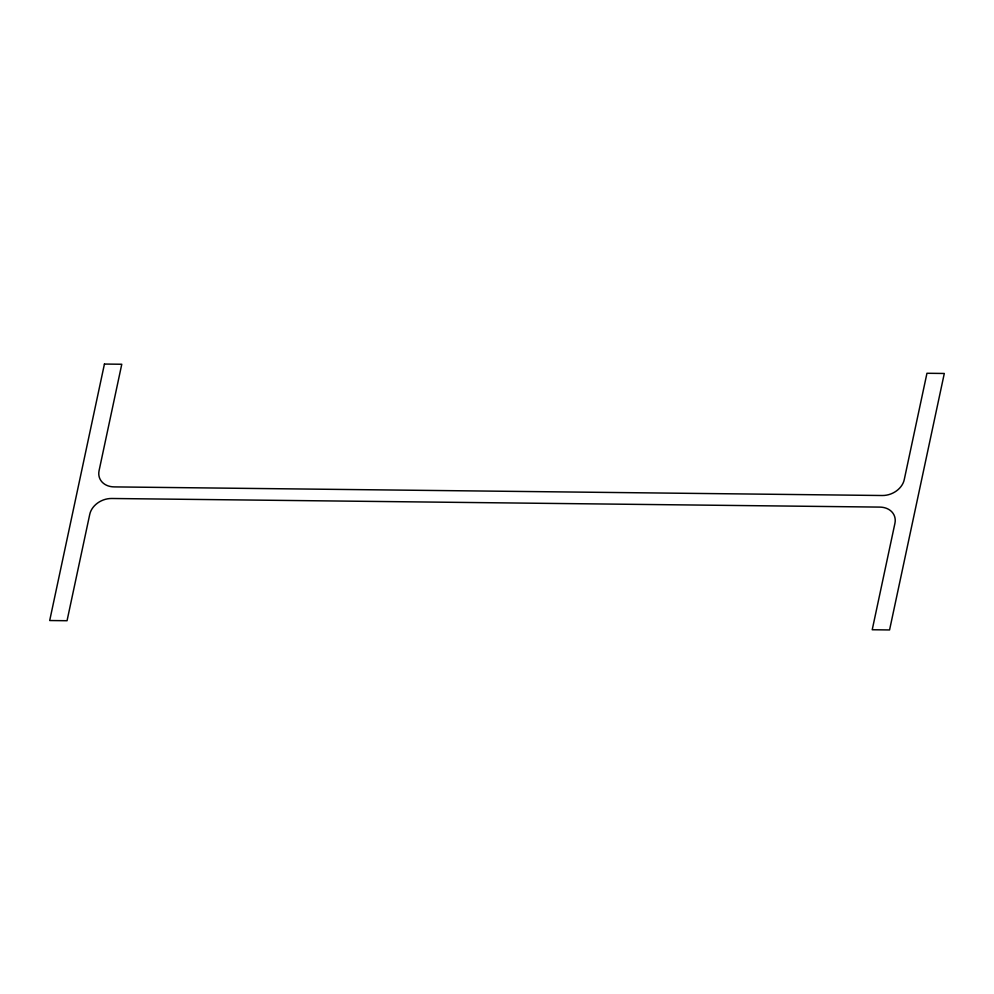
<?xml version="1.0" encoding="UTF-8"?>
<svg xmlns="http://www.w3.org/2000/svg" width="994" height="994" viewBox="0 0 994 994"><rect width="100%" height="100%" fill="white"/><g stroke="black" fill="none" stroke-linecap="round" stroke-linejoin="round"><path stroke-width="1.49" d="M104.432 364.053L49.7 620.529L67.045 620.728L89.758 514.32A19.371 15.332 -23.3 0 1 111.663 498.491L879.864 507.102A19.371 15.332 -23.3 0 1 894.923 523.341L872.223 629.749L889.568 629.947L944.3 373.471L926.955 373.272L904.242 479.68A19.371 15.332 -23.3 0 1 882.337 495.509L114.136 486.898A19.371 15.332 -23.3 0 1 99.077 470.659L121.777 364.251L104.432 364.053"/></g></svg>
